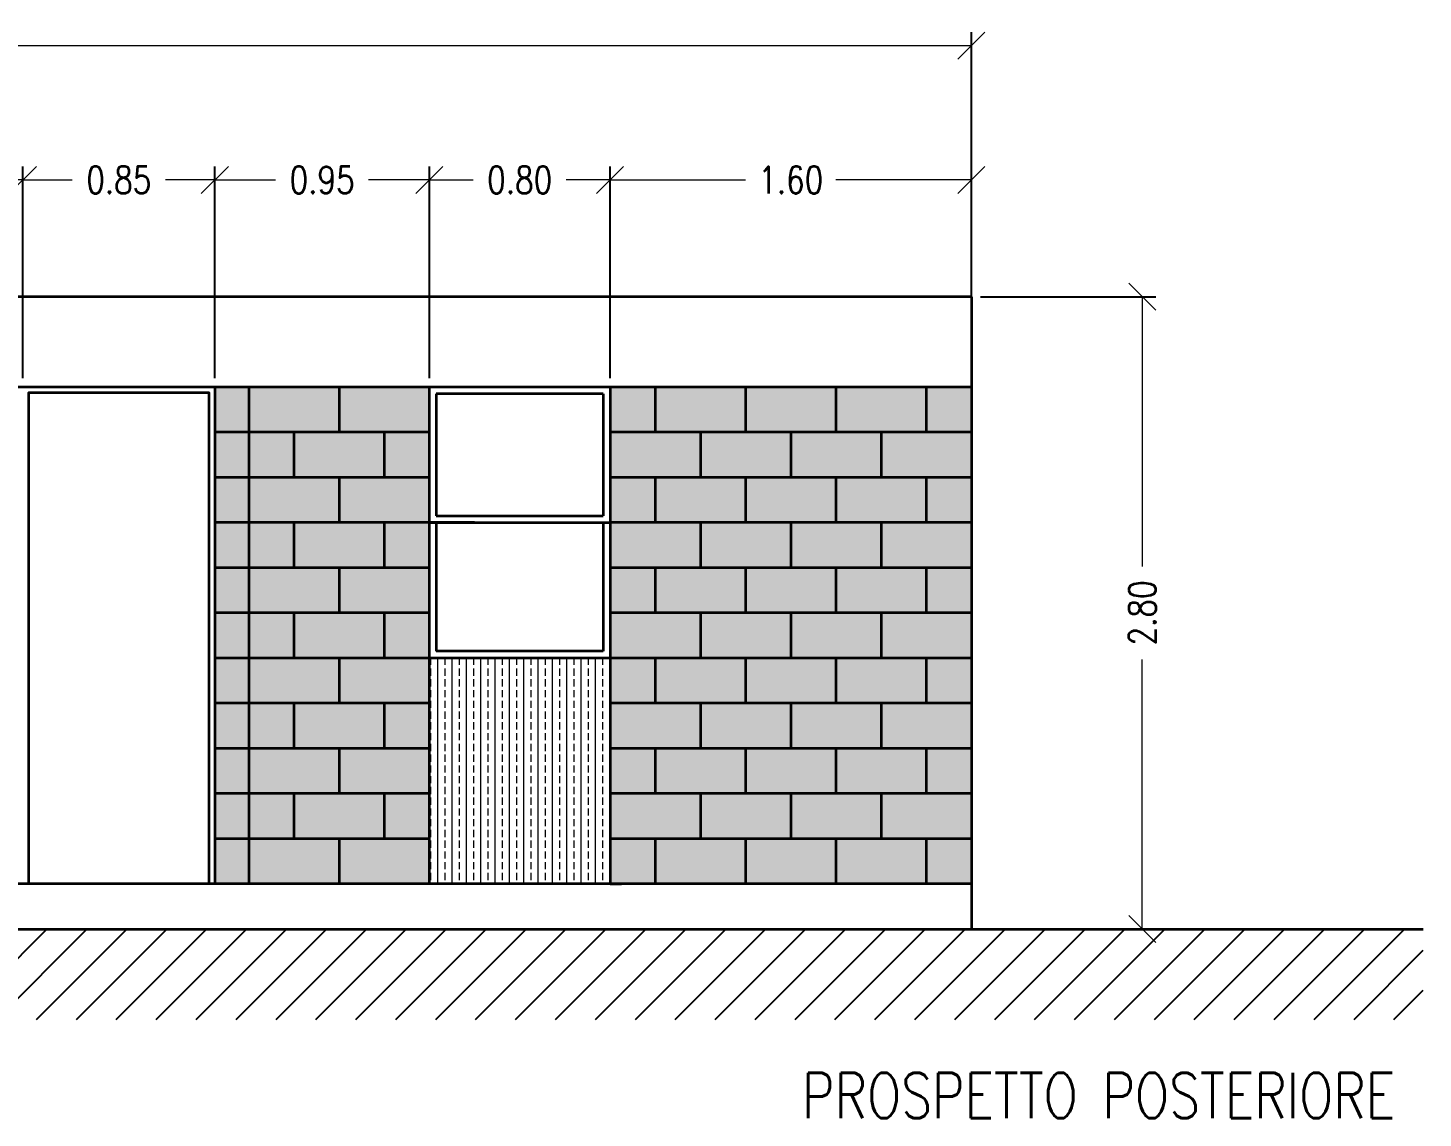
# Model space of a CAD drawing. Header units: millimetres. Extents: x 259.4 to 273.2, y 164.2 to 174.9.
# Drawn here: x 266.99 to 273.17, y 170.09 to 174.92 of the extents above; entities that cross this region are included whole.
import ezdxf

# ---------------------------------------------------------------- set-up
doc = ezdxf.new("R2010")
doc.units = ezdxf.units.MM
for name, color, linetype, lineweight in [('A-ANNO-DIMS', 3, 'Continuous', 18), ('A-ANNO-TEXT', 3, 'Continuous', 18), ('A-ELEV-MBE1', 7, 'Continuous', 35), ('A-ELEV-PATT', 8, 'Continuous', 18), ('A-WALL-FULL-EXTR', 7, 'Continuous', 35)]:
    doc.layers.add(name, color=color, linetype=linetype, lineweight=lineweight)
doc.layers.add('A-ANNO-SCRN', color=30, linetype='Continuous')
doc.styles.add('E-ROMANS', font='romans.shx', dxfattribs={"width": 0.8})
doc.dimstyles.new('E-0100_ARW_18', dxfattribs={"dimscale": 0.001, "dimtxt": 180, "dimasz": 180, "dimexe": 90, "dimexo": 60, "dimgap": 90, "dimtad": 0, "dimzin": 0, "dimdsep": 46, "dimtxsty": 'E-ROMANS', "dimblk": 'OPEN90', "dimcen": 90, "dimclrd": 256, "dimclre": 256, "dimclrt": 256, "dimadec": 0, "dimazin": 0, "dimtfac": 1, "dimtmove": 1, "dimatfit": 3, "dimldrblk": 'OPEN90', "dimfxl": 1, "dimtfill": 1, "dimtolj": 1, "dimtzin": 0, "dimarcsym": 0})

# ---------------------------------------------------------------- blocks, each defined once
blk = doc.blocks.new('_Oblique')
at = {"color": 0, "linetype": 'ByBlock', "lineweight": -2}
blk.add_line((-0.5, -0.5), (0.5, 0.5), dxfattribs=at)
blk = doc.blocks.new('*D55')
at = {"layer": 'A-ANNO-DIMS', "lineweight": -2, "transparency": 16777216}
for p, q in [((261.4171, 173.7679), (261.4171, 174.8997)), ((271.1671, 173.7679), (271.1671, 174.8997))]:
    blk.add_line(p, q, dxfattribs=at)
at = {"layer": 'A-ANNO-DIMS', "transparency": 16777216}
for p, q in [((261.4171, 174.8397), (266.0858, 174.8397)), ((271.1671, 174.8397), (266.4983, 174.8397))]:
    blk.add_line(p, q, dxfattribs=at)
at = {"layer": 'A-ANNO-DIMS', "transparency": 16777216, "xscale": 0.12, "yscale": 0.12, "zscale": 0.12, "rotation": 180}
blk.add_blockref('_Oblique', (261.4171, 174.8397), dxfattribs=at)
at = {"layer": 'A-ANNO-DIMS', "transparency": 16777216, "xscale": 0.12, "yscale": 0.12, "zscale": 0.12}
blk.add_blockref('_Oblique', (271.1671, 174.8397), dxfattribs=at)
at = {"layer": 'A-ANNO-DIMS', "transparency": 16777216, "insert": (266.2921, 174.8397), "char_height": 0.12, "attachment_point": 5, "style": 'E-ROMANS', "bg_fill": 3, "box_fill_scale": 1.1, "bg_fill_color": 256, "bg_fill_true_color": 13158600, "bg_fill_transparency": 0}
blk.add_mtext('\\A1;9.75', dxfattribs=at)
blk = doc.blocks.new('_Open90')
at = {"color": 0, "linetype": 'ByBlock', "lineweight": -2}
for p, q in [((0, 0), (-1, 0)), ((-0.5, 0.5), (0, 0)), ((0, 0), (-0.5, -0.5))]:
    blk.add_line(p, q, dxfattribs=at)
blk = doc.blocks.new('*D56')
at = {"layer": 'A-ANNO-DIMS', "lineweight": -2, "transparency": 16777216}
for p, q in [((271.2071, 173.7279), (271.9839, 173.7279)), ((271.2071, 170.9279), (271.9839, 170.9279))]:
    blk.add_line(p, q, dxfattribs=at)
at = {"layer": 'A-ANNO-DIMS', "transparency": 16777216}
for p, q in [((271.9239, 173.7279), (271.9239, 172.5342)), ((271.9239, 170.9279), (271.9239, 172.1216))]:
    blk.add_line(p, q, dxfattribs=at)
at = {"layer": 'A-ANNO-DIMS', "transparency": 16777216, "xscale": 0.12, "yscale": 0.12, "zscale": 0.12}
for p, rotation in [((271.9239, 173.7279), 90), ((271.9239, 170.9279), 270)]:
    blk.add_blockref('_Oblique', p, dxfattribs=dict(at, rotation=rotation))
at = {"layer": 'A-ANNO-DIMS', "transparency": 16777216, "insert": (271.9239, 172.3279), "char_height": 0.12, "attachment_point": 5, "rotation": 90, "style": 'E-ROMANS', "bg_fill": 3, "box_fill_scale": 1.1, "bg_fill_color": 256, "bg_fill_true_color": 13158600, "bg_fill_transparency": 0}
blk.add_mtext('\\A1;2.80', dxfattribs=at)
blk = doc.blocks.new('*D59')
at = {"layer": 'A-ANNO-DIMS', "lineweight": -2, "transparency": 16777216}
for p, q in [((263.5013, 173.3679), (263.5013, 174.3053)), ((266.9671, 173.3679), (266.9671, 174.3053))]:
    blk.add_line(p, q, dxfattribs=at)
at = {"layer": 'A-ANNO-DIMS', "transparency": 16777216}
for p, q in [((263.5013, 174.2453), (265.0279, 174.2453)), ((266.9671, 174.2453), (265.4405, 174.2453))]:
    blk.add_line(p, q, dxfattribs=at)
at = {"layer": 'A-ANNO-DIMS', "transparency": 16777216, "xscale": 0.12, "yscale": 0.12, "zscale": 0.12, "rotation": 180}
blk.add_blockref('_Oblique', (263.5013, 174.2453), dxfattribs=at)
at = {"layer": 'A-ANNO-DIMS', "transparency": 16777216, "xscale": 0.12, "yscale": 0.12, "zscale": 0.12}
blk.add_blockref('_Oblique', (266.9671, 174.2453), dxfattribs=at)
at = {"layer": 'A-ANNO-DIMS', "transparency": 16777216, "insert": (265.2342, 174.2453), "char_height": 0.12, "attachment_point": 5, "style": 'E-ROMANS', "bg_fill": 3, "box_fill_scale": 1.1, "bg_fill_color": 256, "bg_fill_true_color": 13158600, "bg_fill_transparency": 0}
blk.add_mtext('\\A1;3.47', dxfattribs=at)
blk = doc.blocks.new('*D60')
at = {"layer": 'A-ANNO-DIMS', "lineweight": -2, "transparency": 16777216}
for p, q in [((266.9671, 173.3679), (266.9671, 174.3053)), ((267.8171, 173.3679), (267.8171, 174.3053))]:
    blk.add_line(p, q, dxfattribs=at)
at = {"layer": 'A-ANNO-DIMS', "transparency": 16777216}
for p, q in [((266.9671, 174.2453), (267.1858, 174.2453)), ((267.8171, 174.2453), (267.5983, 174.2453))]:
    blk.add_line(p, q, dxfattribs=at)
at = {"layer": 'A-ANNO-DIMS', "transparency": 16777216, "xscale": 0.12, "yscale": 0.12, "zscale": 0.12, "rotation": 180}
blk.add_blockref('_Oblique', (266.9671, 174.2453), dxfattribs=at)
at = {"layer": 'A-ANNO-DIMS', "transparency": 16777216, "xscale": 0.12, "yscale": 0.12, "zscale": 0.12}
blk.add_blockref('_Oblique', (267.8171, 174.2453), dxfattribs=at)
at = {"layer": 'A-ANNO-DIMS', "transparency": 16777216, "insert": (267.3921, 174.2453), "char_height": 0.12, "attachment_point": 5, "style": 'E-ROMANS', "bg_fill": 3, "box_fill_scale": 1.1, "bg_fill_color": 256, "bg_fill_true_color": 13158600, "bg_fill_transparency": 0}
blk.add_mtext('\\A1;0.85', dxfattribs=at)
blk = doc.blocks.new('*D61')
at = {"layer": 'A-ANNO-DIMS', "lineweight": -2, "transparency": 16777216}
for p, q in [((267.8171, 173.3679), (267.8171, 174.3053)), ((268.7671, 173.3679), (268.7671, 174.3053))]:
    blk.add_line(p, q, dxfattribs=at)
at = {"layer": 'A-ANNO-DIMS', "transparency": 16777216}
for p, q in [((267.8171, 174.2453), (268.0858, 174.2453)), ((268.7671, 174.2453), (268.4983, 174.2453))]:
    blk.add_line(p, q, dxfattribs=at)
at = {"layer": 'A-ANNO-DIMS', "transparency": 16777216, "xscale": 0.12, "yscale": 0.12, "zscale": 0.12, "rotation": 180}
blk.add_blockref('_Oblique', (267.8171, 174.2453), dxfattribs=at)
at = {"layer": 'A-ANNO-DIMS', "transparency": 16777216, "xscale": 0.12, "yscale": 0.12, "zscale": 0.12}
blk.add_blockref('_Oblique', (268.7671, 174.2453), dxfattribs=at)
at = {"layer": 'A-ANNO-DIMS', "transparency": 16777216, "insert": (268.2921, 174.2453), "char_height": 0.12, "attachment_point": 5, "style": 'E-ROMANS', "bg_fill": 3, "box_fill_scale": 1.1, "bg_fill_color": 256, "bg_fill_true_color": 13158600, "bg_fill_transparency": 0}
blk.add_mtext('\\A1;0.95', dxfattribs=at)
blk = doc.blocks.new('*D62')
at = {"layer": 'A-ANNO-DIMS', "lineweight": -2, "transparency": 16777216}
for p, q in [((268.7671, 173.3679), (268.7671, 174.3053)), ((269.5671, 173.3679), (269.5671, 174.3053))]:
    blk.add_line(p, q, dxfattribs=at)
at = {"layer": 'A-ANNO-DIMS', "transparency": 16777216}
for p, q in [((268.7671, 174.2453), (268.9608, 174.2453)), ((269.5671, 174.2453), (269.3733, 174.2453))]:
    blk.add_line(p, q, dxfattribs=at)
at = {"layer": 'A-ANNO-DIMS', "transparency": 16777216, "xscale": 0.12, "yscale": 0.12, "zscale": 0.12, "rotation": 180}
blk.add_blockref('_Oblique', (268.7671, 174.2453), dxfattribs=at)
at = {"layer": 'A-ANNO-DIMS', "transparency": 16777216, "xscale": 0.12, "yscale": 0.12, "zscale": 0.12}
blk.add_blockref('_Oblique', (269.5671, 174.2453), dxfattribs=at)
at = {"layer": 'A-ANNO-DIMS', "transparency": 16777216, "insert": (269.1671, 174.2453), "char_height": 0.12, "attachment_point": 5, "style": 'E-ROMANS', "bg_fill": 3, "box_fill_scale": 1.1, "bg_fill_color": 256, "bg_fill_true_color": 13158600, "bg_fill_transparency": 0}
blk.add_mtext('\\A1;0.80', dxfattribs=at)
blk = doc.blocks.new('*D63')
at = {"layer": 'A-ANNO-DIMS', "lineweight": -2, "transparency": 16777216}
for p, q in [((269.5671, 173.3679), (269.5671, 174.3053)), ((271.1671, 173.3679), (271.1671, 174.3053))]:
    blk.add_line(p, q, dxfattribs=at)
at = {"layer": 'A-ANNO-DIMS', "transparency": 16777216}
for p, q in [((269.5671, 174.2453), (270.1676, 174.2453)), ((271.1671, 174.2453), (270.5665, 174.2453))]:
    blk.add_line(p, q, dxfattribs=at)
at = {"layer": 'A-ANNO-DIMS', "transparency": 16777216, "xscale": 0.12, "yscale": 0.12, "zscale": 0.12, "rotation": 180}
blk.add_blockref('_Oblique', (269.5671, 174.2453), dxfattribs=at)
at = {"layer": 'A-ANNO-DIMS', "transparency": 16777216, "xscale": 0.12, "yscale": 0.12, "zscale": 0.12}
blk.add_blockref('_Oblique', (271.1671, 174.2453), dxfattribs=at)
at = {"layer": 'A-ANNO-DIMS', "transparency": 16777216, "insert": (270.3671, 174.2453), "char_height": 0.12, "attachment_point": 5, "style": 'E-ROMANS', "bg_fill": 3, "box_fill_scale": 1.1, "bg_fill_color": 256, "bg_fill_true_color": 13158600, "bg_fill_transparency": 0}
blk.add_mtext('\\A1;1.60', dxfattribs=at)

msp = doc.modelspace()

# ---------------------------------------------------------------- hatches: boundary and pattern name
at = {"layer": 'A-ELEV-PATT'}
h = msp.add_hatch(dxfattribs=at)
h.set_pattern_fill('DOTS', color=256, scale=0.025, angle=180, style=0)
h.set_pattern_definition([(360, (227.623792, -89.17333), (0.01984375, 0.0396875), [0, -0.0396875])])
h.paths.add_polyline_path([(268.7671, 173.3279), (267.8171, 173.3279), (267.8171, 171.1279), (268.7671, 171.1279)])
h.paths.add_polyline_path([(271.1671, 173.3279), (269.5671, 173.3279), (269.5671, 171.1279), (271.1671, 171.1279)])
h = msp.add_hatch(dxfattribs=at)
h.set_pattern_fill('BRASS', color=256, scale=0.01, angle=270, style=0)
h.set_pattern_definition([(90, (243.02379, -89.17333), (-0.0635, 2e-17), []), (90, (242.99204, -89.17333), (-0.0635, 2e-17), [0.03175, -0.015875])])
h.paths.add_polyline_path([(269.5671, 172.1279), (268.7671, 172.1279), (268.7671, 171.1279), (269.5671, 171.1279)])

# ---------------------------------------------------------------- linework, layer by layer
at = {"layer": 'A-ELEV-MBE1'}
for p, q in [((271.1671, 173.7279), (264.7671, 173.7279)), ((271.1671, 173.7279), (271.1671, 170.9279)), ((271.1671, 173.3279), (263.5013, 173.3279)), ((267.8171, 173.3279), (267.8171, 171.1279)), ((267.9671, 173.3279), (267.9671, 171.1279)), ((268.3671, 173.3279), (268.3671, 173.1279)), ((268.7671, 171.1279), (268.7671, 173.3279)), ((269.5371, 173.2979), (268.7971, 173.2979)), ((268.7971, 173.2979), (268.7971, 172.7579)), ((269.5371, 173.2979), (269.5371, 172.7579)), ((269.5671, 173.3279), (269.5671, 171.1279)), ((269.7671, 173.3279), (269.7671, 173.1279)), ((270.1671, 173.3279), (270.1671, 173.1279)), ((270.5671, 173.3279), (270.5671, 173.1279)), ((270.9671, 173.3279), (270.9671, 173.1279)), ((268.7671, 173.1279), (267.8171, 173.1279)), ((268.1671, 173.1279), (268.1671, 172.9279)), ((268.5671, 173.1279), (268.5671, 172.9279)), ((271.1671, 173.1279), (269.5671, 173.1279)), ((269.9671, 173.1279), (269.9671, 172.9279)), ((270.3671, 173.1279), (270.3671, 172.9279)), ((270.7671, 173.1279), (270.7671, 172.9279)), ((268.7671, 172.9279), (267.8171, 172.9279)), ((268.3671, 172.9279), (268.3671, 172.7279)), ((271.1671, 172.9279), (269.5671, 172.9279)), ((269.7671, 172.9279), (269.7671, 172.7279)), ((270.1671, 172.9279), (270.1671, 172.7279)), ((270.5671, 172.9279), (270.5671, 172.7279)), ((270.9671, 172.9279), (270.9671, 172.7279)), ((268.9671, 172.7279), (267.8171, 172.7279)), ((268.1671, 172.7279), (268.1671, 172.5279)), ((268.5671, 172.7279), (268.5671, 172.5279)), ((268.7971, 172.7279), (268.7971, 172.1579)), ((269.5371, 172.7279), (269.5371, 172.1579)), ((271.1671, 172.7279), (269.5671, 172.7279)), ((269.9671, 172.7279), (269.9671, 172.5279)), ((270.3671, 172.7279), (270.3671, 172.5279)), ((270.7671, 172.7279), (270.7671, 172.5279)), ((268.7671, 172.5279), (267.8171, 172.5279)), ((268.3671, 172.5279), (268.3671, 172.3279)), ((271.1671, 172.5279), (269.5671, 172.5279)), ((269.7671, 172.5279), (269.7671, 172.3279)), ((270.1671, 172.5279), (270.1671, 172.3279)), ((270.5671, 172.5279), (270.5671, 172.3279)), ((270.9671, 172.5279), (270.9671, 172.3279)), ((268.7671, 172.3279), (267.8171, 172.3279)), ((268.1671, 172.3279), (268.1671, 172.1279)), ((268.5671, 172.3279), (268.5671, 172.1279)), ((271.1671, 172.3279), (269.5671, 172.3279)), ((269.9671, 172.3279), (269.9671, 172.1279)), ((270.3671, 172.3279), (270.3671, 172.1279)), ((270.7671, 172.3279), (270.7671, 172.1279)), ((268.7671, 172.1279), (267.8171, 172.1279)), ((268.3671, 172.1279), (268.3671, 171.9279)), ((269.5671, 172.1279), (268.7671, 172.1279)), ((269.5371, 172.1579), (268.7971, 172.1579)), ((271.1671, 172.1279), (269.5671, 172.1279)), ((269.7671, 172.1279), (269.7671, 171.9279)), ((270.1671, 172.1279), (270.1671, 171.9279)), ((270.5671, 172.1279), (270.5671, 171.9279)), ((270.9671, 172.1279), (270.9671, 171.9279)), ((268.7671, 171.9279), (267.8171, 171.9279)), ((268.1671, 171.9279), (268.1671, 171.7279)), ((268.5671, 171.9279), (268.5671, 171.7279)), ((271.1671, 171.9279), (269.5671, 171.9279)), ((269.9671, 171.9279), (269.9671, 171.7279)), ((270.3671, 171.9279), (270.3671, 171.7279)), ((270.7671, 171.9279), (270.7671, 171.7279)), ((268.7671, 171.7279), (267.8171, 171.7279)), ((268.3671, 171.7279), (268.3671, 171.5279)), ((271.1671, 171.7279), (269.5671, 171.7279)), ((269.7671, 171.7279), (269.7671, 171.5279)), ((270.1671, 171.7279), (270.1671, 171.5279)), ((270.5671, 171.7279), (270.5671, 171.5279)), ((270.9671, 171.7279), (270.9671, 171.5279)), ((268.7671, 171.5279), (267.8171, 171.5279)), ((268.1671, 171.5279), (268.1671, 171.3279)), ((268.5671, 171.5279), (268.5671, 171.3279)), ((271.1671, 171.5279), (269.5671, 171.5279)), ((269.9671, 171.5279), (269.9671, 171.3279)), ((270.3671, 171.5279), (270.3671, 171.3279)), ((270.7671, 171.5279), (270.7671, 171.3279)), ((268.7671, 171.3279), (267.8171, 171.3279)), ((268.3671, 171.3279), (268.3671, 171.1279)), ((271.1671, 171.3279), (269.5671, 171.3279)), ((269.7671, 171.3279), (269.7671, 171.1279)), ((270.1671, 171.3279), (270.1671, 171.1279)), ((270.5671, 171.3279), (270.5671, 171.1279)), ((270.9671, 171.3279), (270.9671, 171.1279)), ((271.1671, 171.1279), (264.7671, 171.1279)), ((259.4171, 170.9279), (273.1671, 170.9279))]:
    msp.add_line(p, q, dxfattribs=at)
for points in [[(267.7921, 171.1279), (267.7921, 173.3029), (266.9921, 173.3029), (266.9921, 171.1279)], [(268.7671, 172.7279), (269.5671, 172.7279)], [(268.7971, 172.7579), (269.5371, 172.7579)]]:
    msp.add_lwpolyline(points, dxfattribs=at)
at = {"layer": 'A-WALL-FULL-EXTR'}
msp.add_line((269.5671, 171.1279), (269.6171, 171.1279), dxfattribs=at)

# ---------------------------------------------------------------- texts
at = {"layer": 'A-ANNO-TEXT', "insert": (270.4171, 170.2909), "char_height": 0.2, "attachment_point": 1, "style": 'E-ROMANS'}
msp.add_mtext_dynamic_manual_height_columns('PROSPETTO POSTERIORE', width=3.800717, gutter_width=9, heights=[0], dxfattribs=at)

# ---------------------------------------------------------------- next in the draw order: dimensions: what is measured, and where the dimension line sits
at = {"layer": 'A-ANNO-DIMS'}
dim = msp.add_linear_dim(base=(271.1671, 174.8397), p1=(261.4171, 173.7279), p2=(271.1671, 173.7279), dimstyle='E-0100_ARW_18', override={"dimtxt": 120, "dimasz": 120, "dimexe": 60, "dimexo": 40, "dimgap": 60, "dimblk": 'Oblique', "dimcen": 60, "dimlwd": 65535}, dxfattribs=at)
dim.commit()
dim.dimension.update_dxf_attribs({"geometry": '*D55', "text_midpoint": (266.2921, 174.8397)})

# ---------------------------------------------------------------- next in the draw order: dimensions: what is measured, and where the dimension line sits
dim = msp.add_linear_dim(base=(266.9671, 174.2453), p1=(263.5013, 173.3279), p2=(266.9671, 173.3279), dimstyle='E-0100_ARW_18', override={"dimtxt": 120, "dimasz": 120, "dimexe": 60, "dimexo": 40, "dimgap": 60, "dimblk": 'Oblique', "dimcen": 60, "dimlwd": 65535}, dxfattribs=at)
dim.commit()
dim.dimension.update_dxf_attribs({"geometry": '*D59', "text_midpoint": (265.2342, 174.2453)})
dim = msp.add_linear_dim(base=(271.9239, 170.9279), p1=(271.1671, 173.7279), p2=(271.1671, 170.9279), angle=90, dimstyle='E-0100_ARW_18', override={"dimtxt": 120, "dimasz": 120, "dimexe": 60, "dimexo": 40, "dimgap": 60, "dimblk": 'Oblique', "dimcen": 60, "dimlwd": 65535}, dxfattribs=at)
dim.commit()
dim.dimension.update_dxf_attribs({"geometry": '*D56', "text_midpoint": (271.9239, 172.3279)})

# ---------------------------------------------------------------- next in the draw order: hatches: boundary and pattern name
at = {"layer": 'A-ANNO-SCRN'}
h = msp.add_hatch(dxfattribs=at)
h.set_pattern_fill('ANSI31', color=0)
h.set_pattern_definition([(45, (165.27523, 121.45509), (-0.08838835, 0.08838835), [])])
h.paths.add_polyline_path([(259.4171, 170.5279), (259.4171, 170.9279), (273.1671, 170.9279), (273.1671, 170.5279)])

# ---------------------------------------------------------------- next in the draw order: dimensions: what is measured, and where the dimension line sits
at = {"layer": 'A-ANNO-DIMS'}
dim = msp.add_linear_dim(base=(267.8171, 174.2453), p1=(266.9671, 173.3279), p2=(267.8171, 173.3279), dimstyle='E-0100_ARW_18', override={"dimtxt": 120, "dimasz": 120, "dimexe": 60, "dimexo": 40, "dimgap": 60, "dimblk": 'Oblique', "dimcen": 60, "dimlwd": 65535}, dxfattribs=at)
dim.commit()
dim.dimension.update_dxf_attribs({"geometry": '*D60', "text_midpoint": (267.3921, 174.2453)})

# ---------------------------------------------------------------- next in the draw order: dimensions: what is measured, and where the dimension line sits
dim = msp.add_linear_dim(base=(268.7671, 174.2453), p1=(267.8171, 173.3279), p2=(268.7671, 173.3279), dimstyle='E-0100_ARW_18', override={"dimtxt": 120, "dimasz": 120, "dimexe": 60, "dimexo": 40, "dimgap": 60, "dimblk": 'Oblique', "dimcen": 60, "dimlwd": 65535}, dxfattribs=at)
dim.commit()
dim.dimension.update_dxf_attribs({"geometry": '*D61', "text_midpoint": (268.2921, 174.2453)})

# ---------------------------------------------------------------- next in the draw order: dimensions: what is measured, and where the dimension line sits
dim = msp.add_linear_dim(base=(269.5671, 174.2453), p1=(268.7671, 173.3279), p2=(269.5671, 173.3279), dimstyle='E-0100_ARW_18', override={"dimtxt": 120, "dimasz": 120, "dimexe": 60, "dimexo": 40, "dimgap": 60, "dimblk": 'Oblique', "dimcen": 60, "dimlwd": 65535}, dxfattribs=at)
dim.commit()
dim.dimension.update_dxf_attribs({"geometry": '*D62', "text_midpoint": (269.1671, 174.2453)})

# ---------------------------------------------------------------- next in the draw order: dimensions: what is measured, and where the dimension line sits
dim = msp.add_linear_dim(base=(271.1671, 174.2453), p1=(269.5671, 173.3279), p2=(271.1671, 173.3279), dimstyle='E-0100_ARW_18', override={"dimtxt": 120, "dimasz": 120, "dimexe": 60, "dimexo": 40, "dimgap": 60, "dimblk": 'Oblique', "dimcen": 60, "dimlwd": 65535}, dxfattribs=at)
dim.commit()
dim.dimension.update_dxf_attribs({"geometry": '*D63', "text_midpoint": (270.3671, 174.2453)})

doc.saveas('drawing.dxf')
